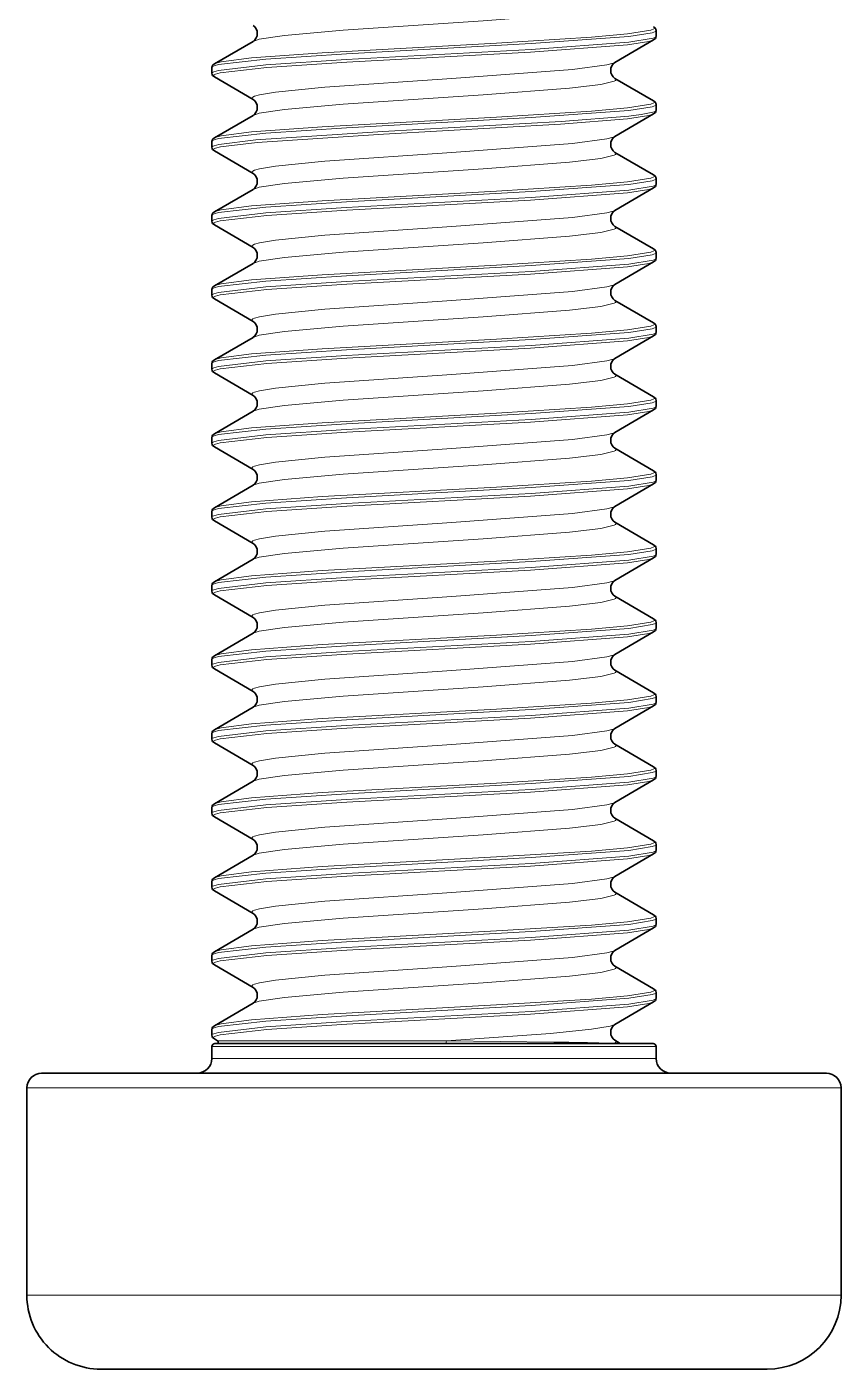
# Model space of a CAD drawing. Extents: x -131 to 1002, y -402 to 783.
# Drawn here: x 474.28 to 479.78, y -401.79 to -392.72 of the extents above; entities that cross this region are included whole.
import ezdxf

# ---------------------------------------------------------------- set-up
doc = ezdxf.new("R2010")
doc.units = 0

msp = doc.modelspace()

# ---------------------------------------------------------------- linework, layer by layer
at = {"color": 7, "lineweight": 35, "ltscale": 0.007572}
for p, q in [((475.5511, -392.969), (475.813, -392.817)), ((475.5511, -393.469), (475.813, -393.317)), ((475.5511, -393.5577), (475.813, -393.7097)), ((475.5511, -393.969), (475.813, -393.817)), ((475.5511, -394.469), (475.813, -394.317)), ((475.5511, -394.969), (475.813, -394.817)), ((475.5511, -395.469), (475.813, -395.317)), ((475.5511, -395.969), (475.813, -395.817)), ((475.5511, -396.469), (475.813, -396.317)), ((475.5511, -396.969), (475.813, -396.817)), ((475.5511, -397.469), (475.813, -397.317)), ((475.5511, -397.969), (475.813, -397.817)), ((475.5511, -398.469), (475.813, -398.317)), ((475.5511, -398.969), (475.813, -398.817)), ((475.5511, -399.469), (475.813, -399.317))]:
    msp.add_line(p, q, dxfattribs=at)
at = {"color": 7, "lineweight": 35, "ltscale": 0.00757}
for p, q in [((478.5184, -392.8077), (478.2565, -392.9597)), ((478.5184, -393.3077), (478.2565, -393.4597)), ((478.5184, -393.8077), (478.2565, -393.9597)), ((478.5184, -394.3077), (478.2565, -394.4597)), ((478.5184, -394.8077), (478.2565, -394.9597)), ((478.5184, -395.3077), (478.2565, -395.4597)), ((478.5184, -395.8077), (478.2565, -395.9597)), ((478.5184, -396.3077), (478.2565, -396.4597)), ((478.5184, -396.8077), (478.2565, -396.9597)), ((478.5184, -397.3077), (478.2565, -397.4597)), ((478.5184, -397.8077), (478.2565, -397.9597)), ((478.5184, -398.3077), (478.2565, -398.4597)), ((478.5184, -398.8077), (478.2565, -398.9597)), ((478.5184, -399.3077), (478.2565, -399.4597))]:
    msp.add_line(p, q, dxfattribs=at)
at = {"color": 7, "lineweight": 35, "ltscale": 0.000987244}
for p, q in [((478.5348, -392.7436), (478.5348, -392.7831)), ((475.5348, -392.9936), (475.5348, -393.0331)), ((478.5348, -393.2436), (478.5348, -393.2831)), ((475.5348, -393.4936), (475.5348, -393.5331)), ((478.5348, -393.7436), (478.5348, -393.7831)), ((475.5348, -393.9936), (475.5348, -394.0331)), ((478.5348, -394.2436), (478.5348, -394.2831)), ((475.5348, -394.4936), (475.5348, -394.5331)), ((478.5348, -394.7436), (478.5348, -394.7831)), ((475.5348, -394.9936), (475.5348, -395.0331)), ((478.5348, -395.2436), (478.5348, -395.2831)), ((475.5348, -395.4936), (475.5348, -395.5331)), ((478.5348, -395.7436), (478.5348, -395.7831)), ((475.5348, -395.9936), (475.5348, -396.0331)), ((478.5348, -396.2436), (478.5348, -396.2831)), ((475.5348, -396.4936), (475.5348, -396.5331)), ((478.5348, -396.7436), (478.5348, -396.7831)), ((475.5348, -396.9936), (475.5348, -397.0331)), ((478.5348, -397.2436), (478.5348, -397.2831)), ((475.5348, -397.4936), (475.5348, -397.5331)), ((478.5348, -397.7436), (478.5348, -397.7831)), ((475.5348, -397.9936), (475.5348, -398.0331)), ((478.5348, -398.2436), (478.5348, -398.2831)), ((475.5348, -398.4936), (475.5348, -398.5331)), ((478.5348, -398.7436), (478.5348, -398.7831)), ((475.5348, -398.9936), (475.5348, -399.0331)), ((478.5348, -399.2436), (478.5348, -399.2831)), ((475.5348, -399.4936), (475.5348, -399.5331))]:
    msp.add_line(p, q, dxfattribs=at)
at = {"color": 7, "lineweight": 35, "ltscale": 0.007571}
for p, q in [((475.5511, -393.0577), (475.813, -393.2097)), ((478.5184, -393.219), (478.2565, -393.067)), ((478.5184, -393.719), (478.2565, -393.567)), ((475.5511, -394.0577), (475.813, -394.2097)), ((478.5184, -394.219), (478.2565, -394.067)), ((475.5511, -394.5577), (475.813, -394.7097)), ((478.5184, -394.719), (478.2565, -394.567)), ((475.5511, -395.0577), (475.813, -395.2097)), ((478.5184, -395.219), (478.2565, -395.067)), ((475.5511, -395.5577), (475.813, -395.7097)), ((478.5184, -395.719), (478.2565, -395.567)), ((475.5511, -396.0577), (475.813, -396.2097)), ((478.5184, -396.219), (478.2565, -396.067)), ((475.5511, -396.5577), (475.813, -396.7097)), ((478.5184, -396.719), (478.2565, -396.567)), ((475.5511, -397.0577), (475.813, -397.2097)), ((478.5184, -397.219), (478.2565, -397.067)), ((475.5511, -397.5577), (475.813, -397.7097)), ((478.5184, -397.719), (478.2565, -397.567)), ((475.5511, -398.0577), (475.813, -398.2097)), ((478.5184, -398.219), (478.2565, -398.067)), ((475.5511, -398.5577), (475.813, -398.7097)), ((478.5184, -398.719), (478.2565, -398.567)), ((475.5511, -399.0577), (475.813, -399.2097)), ((478.5184, -399.219), (478.2565, -399.067))]:
    msp.add_line(p, q, dxfattribs=at)
at = {"color": 7, "lineweight": 13, "ltscale": 0.070409}
for p, q in [((475.5348, -399.6091), (478.3511, -399.6091)), ((475.5348, -399.6891), (478.3511, -399.6891))]:
    msp.add_line(p, q, dxfattribs=at)
at = {"color": 7, "lineweight": 35, "ltscale": 0.002}
for p, q in [((475.5348, -399.6091), (475.5348, -399.6891)), ((478.5348, -399.6091), (478.5348, -399.6891))]:
    msp.add_line(p, q, dxfattribs=at)
at = {"color": 7, "lineweight": 35, "ltscale": 0.000633093}
msp.add_line((475.5511, -399.5577), (475.573, -399.5704), dxfattribs=at)
at = {"color": 7, "lineweight": 35, "ltscale": 0.06947}
msp.add_line((475.5547, -399.5891), (478.3336, -399.5891), dxfattribs=at)
at = {"color": 7, "lineweight": 13, "ltscale": 0.000161743}
msp.add_line((475.573, -399.5704), (475.5795, -399.5704), dxfattribs=at)
at = {"color": 7, "lineweight": 13, "ltscale": 0.03847}
msp.add_line((475.5795, -399.5704), (477.1183, -399.5704), dxfattribs=at)
at = {"color": 7, "lineweight": 13, "ltscale": 0.018132}
msp.add_line((477.1183, -399.5704), (477.8435, -399.5791), dxfattribs=at)
at = {"color": 7, "lineweight": 13, "ltscale": 0.000125867}
msp.add_line((478.2504, -399.5877), (478.2553, -399.5891), dxfattribs=at)
at = {"color": 7, "lineweight": 13, "ltscale": 0.000856781}
msp.add_line((478.2504, -399.5877), (478.2847, -399.5877), dxfattribs=at)
at = {"color": 7, "lineweight": 35, "ltscale": 0.001033}
msp.add_line((478.2922, -399.5877), (478.2565, -399.567), dxfattribs=at)
at = {"color": 7, "lineweight": 13, "ltscale": 0.000187683}
msp.add_line((478.2922, -399.5877), (478.2847, -399.5877), dxfattribs=at)
at = {"color": 7, "lineweight": 35, "ltscale": 0.000130284}
msp.add_line((478.2922, -399.5877), (478.2972, -399.5891), dxfattribs=at)
at = {"color": 7, "lineweight": 35, "ltscale": 0.00453}
msp.add_line((478.3336, -399.5891), (478.5147, -399.5891), dxfattribs=at)
at = {"color": 7, "lineweight": 13, "ltscale": 0.004591}
for p, q in [((478.3511, -399.6091), (478.5348, -399.6091)), ((478.3511, -399.6891), (478.5348, -399.6891))]:
    msp.add_line(p, q, dxfattribs=at)
at = {"color": 7, "lineweight": 35, "ltscale": 0.12439}
msp.add_line((474.3848, -399.7891), (479.3604, -399.7891), dxfattribs=at)
at = {"color": 7, "lineweight": 35, "ltscale": 0.00811}
msp.add_line((479.3604, -399.7891), (479.6848, -399.7891), dxfattribs=at)
at = {"color": 7, "lineweight": 13, "ltscale": 0.129083}
for p, q in [((474.2848, -399.8891), (479.4481, -399.8891)), ((474.2848, -401.2891), (479.4481, -401.2891))]:
    msp.add_line(p, q, dxfattribs=at)
at = {"color": 7, "lineweight": 35, "ltscale": 0.035}
for p, q in [((474.2848, -399.8891), (474.2848, -401.2891)), ((479.7848, -399.8891), (479.7848, -401.2891))]:
    msp.add_line(p, q, dxfattribs=at)
at = {"color": 7, "lineweight": 13, "ltscale": 0.008417}
for p, q in [((479.4481, -399.8891), (479.7848, -399.8891)), ((479.4481, -401.2891), (479.7848, -401.2891))]:
    msp.add_line(p, q, dxfattribs=at)
at = {"color": 7, "lineweight": 35, "ltscale": 0.105614}
msp.add_line((474.7848, -401.7891), (479.0093, -401.7891), dxfattribs=at)
at = {"color": 7, "lineweight": 35, "ltscale": 0.006886}
msp.add_line((479.0093, -401.7891), (479.2848, -401.7891), dxfattribs=at)
at = {"color": 7, "lineweight": 13}
for points in [[(478.2641, -392.5758), (478.2628, -392.5796), (478.2604, -392.582), (478.252, -392.587), (478.161, -392.6086), (477.9499, -392.634), (477.3669, -392.6791), (476.4216, -392.7424), (476.0255, -392.7775), (475.8544, -392.8033), (475.813, -392.817)], [(478.3419, -392.7661), (478.4987, -392.7412), (478.52, -392.7327), (478.5233, -392.7298), (478.5242, -392.7284), (478.5247, -392.7263)], [(475.5348, -392.9936), (475.5353, -392.9914), (475.5364, -392.99), (475.5399, -392.9871), (475.5489, -392.9827), (475.58, -392.9741), (475.8993, -392.937), (476.4429, -392.9009), (477.6905, -392.8326), (478.3511, -392.7834)], [(475.5348, -393.0331), (475.5353, -393.0309), (475.5363, -393.0294), (475.5397, -393.0265), (475.5487, -393.0222), (475.5796, -393.0135), (475.8985, -392.9764), (476.442, -392.9403), (477.6901, -392.872), (478.3511, -392.8228)], [(475.5511, -392.969), (475.5615, -392.9644), (475.5968, -392.9552), (475.8029, -392.9288), (476.2791, -392.8936), (477.4571, -392.8284), (478.0992, -392.788), (478.3419, -392.7661)], [(478.5184, -392.8077), (478.4853, -392.8187), (478.3428, -392.8401)], [(478.3511, -392.7834), (478.5087, -392.7585), (478.53, -392.75), (478.5333, -392.7471), (478.5343, -392.7457), (478.5348, -392.7436)], [(478.5348, -392.7831), (478.5345, -392.7845), (478.5326, -392.7873), (478.5288, -392.7901), (478.5157, -392.7957), (478.3511, -392.8228)], [(475.5448, -393.0504), (475.5453, -393.0482), (475.5463, -393.0467), (475.5498, -393.0438), (475.5587, -393.0395), (475.5895, -393.0308), (475.9067, -392.9937), (476.4467, -392.9576), (477.6869, -392.8893), (478.3428, -392.8401)], [(478.2565, -392.9597), (478.2438, -392.9653), (478.2017, -392.9763), (477.9695, -393.0071), (477.1546, -393.0681), (476.2975, -393.127), (475.9646, -393.1599), (475.856, -393.1779), (475.8214, -393.188), (475.8112, -393.1931), (475.8072, -393.1965), (475.806, -393.1983), (475.8054, -393.2008)], [(478.2641, -393.0758), (478.2628, -393.0796), (478.2604, -393.082), (478.252, -393.087), (478.161, -393.1086), (477.9499, -393.134), (477.3669, -393.1791), (476.4216, -393.2424), (476.0255, -393.2775), (475.8544, -393.3033), (475.813, -393.317)], [(475.5511, -393.469), (475.5615, -393.4644), (475.5968, -393.4552), (475.8029, -393.4288), (476.2791, -393.3936), (477.4571, -393.3284), (478.0992, -393.288), (478.3419, -393.2661)], [(478.3419, -393.2661), (478.4987, -393.2412), (478.52, -393.2327), (478.5233, -393.2298), (478.5242, -393.2284), (478.5247, -393.2263)], [(478.3511, -393.2834), (478.5087, -393.2585), (478.53, -393.25), (478.5333, -393.2471), (478.5343, -393.2457), (478.5348, -393.2436)], [(475.5348, -393.4936), (475.5353, -393.4914), (475.5364, -393.49), (475.5399, -393.4871), (475.5489, -393.4827), (475.58, -393.4741), (475.8993, -393.437), (476.4429, -393.4009), (477.6905, -393.3326), (478.3511, -393.2834)], [(478.3511, -393.3228), (477.8948, -393.3594), (476.6897, -393.4265), (475.8313, -393.4821), (475.5822, -393.5129), (475.5495, -393.5219), (475.54, -393.5263), (475.5364, -393.5293), (475.5353, -393.5308), (475.5348, -393.5331)], [(478.3428, -393.3401), (477.8901, -393.3767), (476.6926, -393.4438), (475.8397, -393.4995), (475.5921, -393.5302), (475.5596, -393.5391), (475.5501, -393.5436), (475.5464, -393.5466), (475.5453, -393.5481), (475.5448, -393.5504)], [(478.5184, -393.3077), (478.4853, -393.3187), (478.3428, -393.3401)], [(478.5348, -393.2831), (478.5335, -393.2863), (478.5312, -393.2885), (478.5232, -393.2928), (478.4333, -393.3124), (478.3511, -393.3228)], [(478.2565, -393.4597), (478.2438, -393.4653), (478.2017, -393.4763), (477.9695, -393.5071), (477.1546, -393.5681), (476.2975, -393.627), (475.9646, -393.6599), (475.856, -393.6779), (475.8214, -393.688), (475.8112, -393.6931), (475.8072, -393.6965), (475.806, -393.6983), (475.8054, -393.7008)], [(478.2641, -393.5758), (478.2628, -393.5796), (478.2604, -393.582), (478.252, -393.587), (478.161, -393.6086), (477.9499, -393.634), (477.3669, -393.6791), (476.4216, -393.7424), (476.0255, -393.7775), (475.8544, -393.8033), (475.813, -393.817)], [(478.3419, -393.7661), (478.4987, -393.7412), (478.52, -393.7327), (478.5233, -393.7298), (478.5242, -393.7284), (478.5247, -393.7263)], [(475.5348, -393.9936), (475.5353, -393.9914), (475.5364, -393.99), (475.5399, -393.9871), (475.5489, -393.9827), (475.58, -393.9741), (475.8993, -393.937), (476.4429, -393.9009), (477.6905, -393.8326), (478.3511, -393.7834)], [(475.5511, -393.969), (475.5615, -393.9644), (475.5968, -393.9552), (475.8029, -393.9288), (476.2791, -393.8936), (477.4571, -393.8284), (478.0992, -393.788), (478.3419, -393.7661)], [(478.5184, -393.8077), (478.4853, -393.8187), (478.3428, -393.8401)], [(478.3511, -393.7834), (478.5087, -393.7585), (478.53, -393.75), (478.5333, -393.7471), (478.5343, -393.7457), (478.5348, -393.7436)], [(478.5348, -393.7831), (478.5345, -393.7845), (478.5326, -393.7873), (478.5288, -393.7901), (478.5157, -393.7957), (478.3511, -393.8228)], [(475.5348, -394.0331), (475.5353, -394.0309), (475.5363, -394.0294), (475.5397, -394.0265), (475.5487, -394.0222), (475.5796, -394.0135), (475.8985, -393.9764), (476.442, -393.9403), (477.6901, -393.872), (478.3511, -393.8228)], [(475.5448, -394.0504), (475.5453, -394.0482), (475.5463, -394.0467), (475.5498, -394.0438), (475.5587, -394.0395), (475.5895, -394.0308), (475.9067, -393.9937), (476.4467, -393.9576), (477.6869, -393.8893), (478.3428, -393.8401)], [(478.2565, -393.9597), (478.2438, -393.9653), (478.2017, -393.9763), (477.9695, -394.0071), (477.1546, -394.0681), (476.2975, -394.127), (475.9646, -394.1599), (475.856, -394.1779), (475.8214, -394.188), (475.8112, -394.1931), (475.8072, -394.1965), (475.806, -394.1983), (475.8054, -394.2008)], [(478.2641, -394.0758), (478.2628, -394.0796), (478.2604, -394.082), (478.252, -394.087), (478.161, -394.1086), (477.9499, -394.134), (477.3669, -394.1791), (476.4216, -394.2424), (476.0255, -394.2775), (475.8544, -394.3033), (475.813, -394.317)], [(475.5511, -394.469), (475.5615, -394.4644), (475.5968, -394.4552), (475.8029, -394.4288), (476.2791, -394.3936), (477.4571, -394.3284), (478.0992, -394.288), (478.3419, -394.2661)], [(478.3419, -394.2661), (478.4987, -394.2412), (478.52, -394.2327), (478.5233, -394.2298), (478.5242, -394.2284), (478.5247, -394.2263)], [(478.3511, -394.2834), (478.5087, -394.2585), (478.53, -394.25), (478.5333, -394.2471), (478.5343, -394.2457), (478.5348, -394.2436)], [(475.5348, -394.4936), (475.5353, -394.4914), (475.5364, -394.49), (475.5399, -394.4871), (475.5489, -394.4827), (475.58, -394.4741), (475.8993, -394.437), (476.4429, -394.4009), (477.6905, -394.3326), (478.3511, -394.2834)], [(475.5348, -394.5331), (475.5353, -394.5309), (475.5363, -394.5294), (475.5397, -394.5265), (475.5487, -394.5222), (475.5796, -394.5135), (475.8985, -394.4764), (476.442, -394.4403), (477.6901, -394.372), (478.3511, -394.3228)], [(475.5448, -394.5504), (475.5453, -394.5482), (475.5463, -394.5467), (475.5498, -394.5438), (475.5587, -394.5395), (475.5895, -394.5308), (475.9067, -394.4937), (476.4467, -394.4576), (477.6869, -394.3893), (478.3428, -394.3401)], [(478.5184, -394.3077), (478.4853, -394.3187), (478.3428, -394.3401)], [(478.5348, -394.2831), (478.5345, -394.2845), (478.5326, -394.2873), (478.5288, -394.2901), (478.5157, -394.2957), (478.3511, -394.3228)], [(478.2565, -394.4597), (478.2438, -394.4653), (478.2017, -394.4763), (477.9695, -394.5071), (477.1546, -394.5681), (476.2975, -394.627), (475.9646, -394.6599), (475.856, -394.6779), (475.8214, -394.688), (475.8112, -394.6931), (475.8072, -394.6965), (475.806, -394.6983), (475.8054, -394.7008)], [(478.2641, -394.5758), (478.2628, -394.5796), (478.2604, -394.582), (478.252, -394.587), (478.161, -394.6086), (477.9499, -394.634), (477.3669, -394.6791), (476.4216, -394.7424), (476.0255, -394.7775), (475.8544, -394.8033), (475.813, -394.817)], [(478.3419, -394.7661), (478.4987, -394.7412), (478.52, -394.7327), (478.5233, -394.7298), (478.5242, -394.7284), (478.5247, -394.7263)], [(475.5348, -394.9936), (475.5353, -394.9914), (475.5364, -394.99), (475.5399, -394.9871), (475.5489, -394.9827), (475.58, -394.9741), (475.8993, -394.937), (476.4429, -394.9009), (477.6905, -394.8326), (478.3511, -394.7834)], [(475.5511, -394.969), (475.5615, -394.9644), (475.5968, -394.9552), (475.8029, -394.9288), (476.2791, -394.8936), (477.4571, -394.8284), (478.0992, -394.788), (478.3419, -394.7661)], [(478.5184, -394.8077), (478.4853, -394.8187), (478.3428, -394.8401)], [(478.3511, -394.7834), (478.5087, -394.7585), (478.53, -394.75), (478.5333, -394.7471), (478.5343, -394.7457), (478.5348, -394.7436)], [(478.5348, -394.7831), (478.5345, -394.7845), (478.5326, -394.7873), (478.5288, -394.7901), (478.5157, -394.7957), (478.3511, -394.8228)], [(475.5348, -395.0331), (475.5353, -395.0309), (475.5363, -395.0294), (475.5397, -395.0265), (475.5487, -395.0222), (475.5796, -395.0135), (475.8985, -394.9764), (476.442, -394.9403), (477.6901, -394.872), (478.3511, -394.8228)], [(475.5448, -395.0504), (475.5453, -395.0482), (475.5463, -395.0467), (475.5498, -395.0438), (475.5587, -395.0395), (475.5895, -395.0308), (475.9067, -394.9937), (476.4467, -394.9576), (477.6869, -394.8893), (478.3428, -394.8401)], [(478.2565, -394.9597), (478.2438, -394.9653), (478.2017, -394.9763), (477.9695, -395.0071), (477.1546, -395.0681), (476.2975, -395.127), (475.9646, -395.1599), (475.856, -395.1779), (475.8214, -395.188), (475.8112, -395.1931), (475.8072, -395.1965), (475.806, -395.1983), (475.8054, -395.2008)], [(478.2641, -395.0758), (478.2628, -395.0796), (478.2604, -395.082), (478.252, -395.087), (478.161, -395.1086), (477.9499, -395.134), (477.3669, -395.1791), (476.4216, -395.2424), (476.0255, -395.2775), (475.8544, -395.3033), (475.813, -395.317)], [(475.5511, -395.469), (475.5615, -395.4644), (475.5968, -395.4552), (475.8029, -395.4288), (476.2791, -395.3936), (477.4571, -395.3284), (478.0992, -395.288), (478.3419, -395.2661)], [(478.3419, -395.2661), (478.4987, -395.2412), (478.52, -395.2327), (478.5233, -395.2298), (478.5242, -395.2284), (478.5247, -395.2263)], [(478.3511, -395.2834), (478.5087, -395.2585), (478.53, -395.25), (478.5333, -395.2471), (478.5343, -395.2457), (478.5348, -395.2436)], [(475.5348, -395.4936), (475.5353, -395.4914), (475.5364, -395.49), (475.5399, -395.4871), (475.5489, -395.4827), (475.58, -395.4741), (475.8993, -395.437), (476.4429, -395.4009), (477.6905, -395.3326), (478.3511, -395.2834)], [(475.5348, -395.5331), (475.5353, -395.5309), (475.5363, -395.5294), (475.5397, -395.5265), (475.5487, -395.5222), (475.5796, -395.5135), (475.8985, -395.4764), (476.442, -395.4403), (477.6901, -395.372), (478.3511, -395.3228)], [(475.5448, -395.5504), (475.5453, -395.5482), (475.5463, -395.5467), (475.5498, -395.5438), (475.5587, -395.5395), (475.5895, -395.5308), (475.9067, -395.4937), (476.4467, -395.4576), (477.6869, -395.3893), (478.3428, -395.3401)], [(478.5184, -395.3077), (478.4853, -395.3187), (478.3428, -395.3401)], [(478.5348, -395.2831), (478.5345, -395.2845), (478.5326, -395.2873), (478.5288, -395.2901), (478.5157, -395.2957), (478.3511, -395.3228)], [(478.2565, -395.4597), (478.2438, -395.4653), (478.2017, -395.4763), (477.9695, -395.5071), (477.1546, -395.5681), (476.2975, -395.627), (475.9646, -395.6599), (475.856, -395.6779), (475.8214, -395.688), (475.8112, -395.6931), (475.8072, -395.6965), (475.806, -395.6983), (475.8054, -395.7008)], [(478.2641, -395.5758), (478.2628, -395.5796), (478.2604, -395.582), (478.252, -395.587), (478.161, -395.6086), (477.9499, -395.634), (477.3669, -395.6791), (476.4216, -395.7424), (476.0255, -395.7775), (475.8544, -395.8033), (475.813, -395.817)], [(475.5348, -395.9936), (475.5353, -395.9914), (475.5364, -395.99), (475.5399, -395.9871), (475.5489, -395.9827), (475.58, -395.9741), (475.8993, -395.937), (476.4429, -395.9009), (477.6905, -395.8326), (478.3511, -395.7834)], [(475.5511, -395.969), (475.5615, -395.9644), (475.5968, -395.9552), (475.8029, -395.9288), (476.2791, -395.8936), (477.4571, -395.8284), (478.0992, -395.788), (478.3419, -395.7661)], [(478.3419, -395.7661), (478.4987, -395.7412), (478.52, -395.7327), (478.5233, -395.7298), (478.5242, -395.7284), (478.5247, -395.7263)], [(478.5184, -395.8077), (478.4853, -395.8187), (478.3428, -395.8401)], [(478.3511, -395.7834), (478.5087, -395.7585), (478.53, -395.75), (478.5333, -395.7471), (478.5343, -395.7457), (478.5348, -395.7436)], [(478.5348, -395.7831), (478.5345, -395.7845), (478.5326, -395.7873), (478.5288, -395.7901), (478.5157, -395.7957), (478.3511, -395.8228)], [(475.5348, -396.0331), (475.5353, -396.0309), (475.5363, -396.0294), (475.5397, -396.0265), (475.5487, -396.0222), (475.5796, -396.0135), (475.8985, -395.9764), (476.442, -395.9403), (477.6901, -395.872), (478.3511, -395.8228)], [(475.5448, -396.0504), (475.5453, -396.0482), (475.5463, -396.0467), (475.5498, -396.0438), (475.5587, -396.0395), (475.5895, -396.0308), (475.9067, -395.9937), (476.4467, -395.9576), (477.6869, -395.8893), (478.3428, -395.8401)], [(478.2565, -395.9597), (478.2438, -395.9653), (478.2017, -395.9763), (477.9695, -396.0071), (477.1546, -396.0681), (476.2975, -396.127), (475.9646, -396.1599), (475.856, -396.1779), (475.8214, -396.188), (475.8112, -396.1931), (475.8072, -396.1965), (475.806, -396.1983), (475.8054, -396.2008)], [(478.2641, -396.0758), (478.2628, -396.0796), (478.2604, -396.082), (478.252, -396.087), (478.161, -396.1086), (477.9499, -396.134), (477.3669, -396.1791), (476.4216, -396.2424), (476.0255, -396.2775), (475.8544, -396.3033), (475.813, -396.317)], [(475.5511, -396.469), (475.5615, -396.4644), (475.5968, -396.4552), (475.8029, -396.4288), (476.2791, -396.3936), (477.4571, -396.3284), (478.0992, -396.288), (478.3419, -396.2661)], [(478.3419, -396.2661), (478.4987, -396.2412), (478.52, -396.2327), (478.5233, -396.2298), (478.5242, -396.2284), (478.5247, -396.2263)], [(478.3511, -396.2834), (478.5087, -396.2585), (478.53, -396.25), (478.5333, -396.2471), (478.5343, -396.2457), (478.5348, -396.2436)], [(475.5348, -396.4936), (475.5353, -396.4914), (475.5364, -396.49), (475.5399, -396.4871), (475.5489, -396.4827), (475.58, -396.4741), (475.8993, -396.437), (476.4429, -396.4009), (477.6905, -396.3326), (478.3511, -396.2834)], [(475.5348, -396.5331), (475.5353, -396.5309), (475.5363, -396.5294), (475.5397, -396.5265), (475.5487, -396.5222), (475.5796, -396.5135), (475.8985, -396.4764), (476.442, -396.4403), (477.6901, -396.372), (478.3511, -396.3228)], [(475.5448, -396.5504), (475.5453, -396.5482), (475.5463, -396.5467), (475.5498, -396.5438), (475.5587, -396.5395), (475.5895, -396.5308), (475.9067, -396.4937), (476.4467, -396.4576), (477.6869, -396.3893), (478.3428, -396.3401)], [(478.5184, -396.3077), (478.4853, -396.3187), (478.3428, -396.3401)], [(478.5348, -396.2831), (478.5345, -396.2845), (478.5326, -396.2873), (478.5288, -396.2901), (478.5157, -396.2957), (478.3511, -396.3228)], [(478.2565, -396.4597), (478.2438, -396.4653), (478.2017, -396.4763), (477.9695, -396.5071), (477.1546, -396.5681), (476.2975, -396.627), (475.9646, -396.6599), (475.856, -396.6779), (475.8214, -396.688), (475.8112, -396.6931), (475.8072, -396.6965), (475.806, -396.6983), (475.8054, -396.7008)], [(478.2641, -396.5758), (478.2628, -396.5796), (478.2604, -396.582), (478.252, -396.587), (478.161, -396.6086), (477.9499, -396.634), (477.3669, -396.6791), (476.4216, -396.7424), (476.0255, -396.7775), (475.8544, -396.8033), (475.813, -396.817)], [(475.5348, -396.9936), (475.5353, -396.9914), (475.5364, -396.99), (475.5399, -396.9871), (475.5489, -396.9827), (475.58, -396.9741), (475.8993, -396.937), (476.4429, -396.9009), (477.6905, -396.8326), (478.3511, -396.7834)], [(475.5511, -396.969), (475.5615, -396.9644), (475.5968, -396.9552), (475.8029, -396.9288), (476.2791, -396.8936), (477.4571, -396.8284), (478.0992, -396.788), (478.3419, -396.7661)], [(478.3419, -396.7661), (478.4987, -396.7412), (478.52, -396.7327), (478.5233, -396.7298), (478.5242, -396.7284), (478.5247, -396.7263)], [(478.5184, -396.8077), (478.4853, -396.8187), (478.3428, -396.8401)], [(478.3511, -396.7834), (478.5087, -396.7585), (478.53, -396.75), (478.5333, -396.7471), (478.5343, -396.7457), (478.5348, -396.7436)], [(478.5348, -396.7831), (478.5345, -396.7845), (478.5326, -396.7873), (478.5288, -396.7901), (478.5157, -396.7957), (478.3511, -396.8228)], [(475.5348, -397.0331), (475.5353, -397.0309), (475.5363, -397.0294), (475.5397, -397.0265), (475.5487, -397.0222), (475.5796, -397.0135), (475.8985, -396.9764), (476.442, -396.9403), (477.6901, -396.872), (478.3511, -396.8228)], [(475.5448, -397.0504), (475.5453, -397.0482), (475.5463, -397.0467), (475.5498, -397.0438), (475.5587, -397.0395), (475.5895, -397.0308), (475.9067, -396.9937), (476.4467, -396.9576), (477.6869, -396.8893), (478.3428, -396.8401)], [(478.2565, -396.9597), (478.2438, -396.9653), (478.2017, -396.9763), (477.9695, -397.0071), (477.1546, -397.0681), (476.2975, -397.127), (475.9646, -397.1599), (475.856, -397.1779), (475.8214, -397.188), (475.8112, -397.1931), (475.8072, -397.1965), (475.806, -397.1983), (475.8054, -397.2008)], [(478.2641, -397.0758), (478.2628, -397.0796), (478.2604, -397.082), (478.252, -397.087), (478.161, -397.1086), (477.9499, -397.134), (477.3669, -397.1791), (476.4216, -397.2424), (476.0255, -397.2775), (475.8544, -397.3033), (475.813, -397.317)], [(475.5511, -397.469), (475.5615, -397.4644), (475.5968, -397.4552), (475.8029, -397.4288), (476.2791, -397.3936), (477.4571, -397.3284), (478.0992, -397.288), (478.3419, -397.2661)], [(478.3419, -397.2661), (478.4987, -397.2412), (478.52, -397.2327), (478.5233, -397.2298), (478.5242, -397.2284), (478.5247, -397.2263)], [(478.3511, -397.2834), (478.5087, -397.2585), (478.53, -397.25), (478.5333, -397.2471), (478.5343, -397.2457), (478.5348, -397.2436)], [(475.5348, -397.4936), (475.5353, -397.4914), (475.5364, -397.49), (475.5399, -397.4871), (475.5489, -397.4827), (475.58, -397.4741), (475.8993, -397.437), (476.4429, -397.4009), (477.6905, -397.3326), (478.3511, -397.2834)], [(475.5348, -397.5331), (475.5353, -397.5309), (475.5363, -397.5294), (475.5397, -397.5265), (475.5487, -397.5222), (475.5796, -397.5135), (475.8985, -397.4764), (476.442, -397.4403), (477.6901, -397.372), (478.3511, -397.3228)], [(475.5448, -397.5504), (475.5453, -397.5482), (475.5463, -397.5467), (475.5498, -397.5438), (475.5587, -397.5395), (475.5895, -397.5308), (475.9067, -397.4937), (476.4467, -397.4576), (477.6869, -397.3893), (478.3428, -397.3401)], [(478.5184, -397.3077), (478.4853, -397.3187), (478.3428, -397.3401)], [(478.5348, -397.2831), (478.5345, -397.2845), (478.5326, -397.2873), (478.5288, -397.2901), (478.5157, -397.2957), (478.3511, -397.3228)], [(478.2565, -397.4597), (478.2438, -397.4653), (478.2017, -397.4763), (477.9695, -397.5071), (477.1546, -397.5681), (476.2975, -397.627), (475.9646, -397.6599), (475.856, -397.6779), (475.8214, -397.688), (475.8112, -397.6931), (475.8072, -397.6965), (475.806, -397.6983), (475.8054, -397.7008)], [(478.2641, -397.5758), (478.2628, -397.5796), (478.2604, -397.582), (478.252, -397.587), (478.161, -397.6086), (477.9499, -397.634), (477.3669, -397.6791), (476.4216, -397.7424), (476.0255, -397.7775), (475.8544, -397.8033), (475.813, -397.817)], [(475.5348, -397.9936), (475.5353, -397.9914), (475.5364, -397.99), (475.5399, -397.9871), (475.5489, -397.9827), (475.58, -397.9741), (475.8993, -397.937), (476.4429, -397.9009), (477.6905, -397.8326), (478.3511, -397.7834)], [(475.5511, -397.969), (475.5615, -397.9644), (475.5968, -397.9552), (475.8029, -397.9288), (476.2791, -397.8936), (477.4571, -397.8284), (478.0992, -397.788), (478.3419, -397.7661)], [(478.3419, -397.7661), (478.4987, -397.7412), (478.52, -397.7327), (478.5233, -397.7298), (478.5242, -397.7284), (478.5247, -397.7263)], [(478.5184, -397.8077), (478.4853, -397.8187), (478.3428, -397.8401)], [(478.3511, -397.7834), (478.5087, -397.7585), (478.53, -397.75), (478.5333, -397.7471), (478.5343, -397.7457), (478.5348, -397.7436)], [(478.5348, -397.7831), (478.5345, -397.7845), (478.5326, -397.7873), (478.5288, -397.7901), (478.5157, -397.7957), (478.3511, -397.8228)], [(475.5348, -398.0331), (475.5353, -398.0309), (475.5363, -398.0294), (475.5397, -398.0265), (475.5487, -398.0222), (475.5796, -398.0135), (475.8985, -397.9764), (476.442, -397.9403), (477.6901, -397.872), (478.3511, -397.8228)], [(475.5448, -398.0504), (475.5453, -398.0482), (475.5463, -398.0467), (475.5498, -398.0438), (475.5587, -398.0395), (475.5895, -398.0308), (475.9067, -397.9937), (476.4467, -397.9576), (477.6869, -397.8893), (478.3428, -397.8401)], [(478.2565, -397.9597), (478.2438, -397.9653), (478.2017, -397.9763), (477.9695, -398.0071), (477.1546, -398.0681), (476.2975, -398.127), (475.9646, -398.1599), (475.856, -398.1779), (475.8214, -398.188), (475.8112, -398.1931), (475.8072, -398.1965), (475.806, -398.1983), (475.8054, -398.2008)], [(478.2641, -398.0758), (478.2628, -398.0796), (478.2604, -398.082), (478.252, -398.087), (478.161, -398.1086), (477.9499, -398.134), (477.3669, -398.1791), (476.4216, -398.2424), (476.0255, -398.2775), (475.8544, -398.3033), (475.813, -398.317)], [(478.3419, -398.2661), (478.4987, -398.2412), (478.52, -398.2327), (478.5233, -398.2298), (478.5242, -398.2284), (478.5247, -398.2263)], [(478.3511, -398.2834), (478.5087, -398.2585), (478.53, -398.25), (478.5333, -398.2471), (478.5343, -398.2457), (478.5348, -398.2436)], [(475.5348, -398.4936), (475.5353, -398.4914), (475.5364, -398.49), (475.5399, -398.4871), (475.5489, -398.4827), (475.58, -398.4741), (475.8993, -398.437), (476.4429, -398.4009), (477.6905, -398.3326), (478.3511, -398.2834)], [(475.5348, -398.5331), (475.5353, -398.5309), (475.5363, -398.5294), (475.5397, -398.5265), (475.5487, -398.5222), (475.5796, -398.5135), (475.8985, -398.4764), (476.442, -398.4403), (477.6901, -398.372), (478.3511, -398.3228)], [(475.5448, -398.5504), (475.5453, -398.5482), (475.5463, -398.5467), (475.5498, -398.5438), (475.5587, -398.5395), (475.5895, -398.5308), (475.9067, -398.4937), (476.4467, -398.4576), (477.6869, -398.3893), (478.3428, -398.3401)], [(475.5511, -398.469), (475.5615, -398.4644), (475.5968, -398.4552), (475.8029, -398.4288), (476.2791, -398.3936), (477.4571, -398.3284), (478.0992, -398.288), (478.3419, -398.2661)], [(478.5184, -398.3077), (478.4853, -398.3187), (478.3428, -398.3401)], [(478.5348, -398.2831), (478.5345, -398.2845), (478.5326, -398.2873), (478.5288, -398.2901), (478.5157, -398.2957), (478.3511, -398.3228)], [(478.2565, -398.4597), (478.2438, -398.4653), (478.2017, -398.4763), (477.9695, -398.5071), (477.1546, -398.5681), (476.2975, -398.627), (475.9646, -398.6599), (475.856, -398.6779), (475.8214, -398.688), (475.8112, -398.6931), (475.8072, -398.6965), (475.806, -398.6983), (475.8054, -398.7008)], [(478.2641, -398.5758), (478.2628, -398.5796), (478.2604, -398.582), (478.252, -398.587), (478.161, -398.6086), (477.9499, -398.634), (477.3669, -398.6791), (476.4216, -398.7424), (476.0255, -398.7775), (475.8544, -398.8033), (475.813, -398.817)], [(475.5348, -398.9936), (475.5353, -398.9914), (475.5364, -398.99), (475.5399, -398.9871), (475.5489, -398.9827), (475.58, -398.9741), (475.8993, -398.937), (476.4429, -398.9009), (477.6905, -398.8326), (478.3511, -398.7834)], [(475.5511, -398.969), (475.5615, -398.9644), (475.5968, -398.9552), (475.8029, -398.9288), (476.2791, -398.8936), (477.4571, -398.8284), (478.0992, -398.788), (478.3419, -398.7661)], [(478.3419, -398.7661), (478.4987, -398.7412), (478.52, -398.7327), (478.5233, -398.7298), (478.5242, -398.7284), (478.5247, -398.7263)], [(478.5184, -398.8077), (478.4853, -398.8187), (478.3428, -398.8401)], [(478.3511, -398.7834), (478.5087, -398.7585), (478.53, -398.75), (478.5333, -398.7471), (478.5343, -398.7457), (478.5348, -398.7436)], [(478.5348, -398.7831), (478.5345, -398.7845), (478.5326, -398.7873), (478.5288, -398.7901), (478.5157, -398.7957), (478.3511, -398.8228)], [(475.5348, -399.0331), (475.5353, -399.0309), (475.5363, -399.0294), (475.5397, -399.0265), (475.5487, -399.0222), (475.5796, -399.0135), (475.8985, -398.9764), (476.442, -398.9403), (477.6901, -398.872), (478.3511, -398.8228)], [(475.5448, -399.0504), (475.5453, -399.0482), (475.5463, -399.0467), (475.5498, -399.0438), (475.5587, -399.0395), (475.5895, -399.0308), (475.9067, -398.9937), (476.4467, -398.9576), (477.6869, -398.8893), (478.3428, -398.8401)], [(478.2565, -398.9597), (478.2438, -398.9653), (478.2017, -398.9763), (477.9695, -399.0071), (477.1546, -399.0681), (476.2975, -399.127), (475.9646, -399.1599), (475.856, -399.1779), (475.8214, -399.188), (475.8112, -399.1931), (475.8072, -399.1965), (475.806, -399.1983), (475.8054, -399.2008)], [(478.2641, -399.0758), (478.2628, -399.0796), (478.2604, -399.082), (478.252, -399.087), (478.161, -399.1086), (477.9499, -399.134), (477.3669, -399.1791), (476.4216, -399.2424), (476.0255, -399.2775), (475.8544, -399.3033), (475.813, -399.317)], [(478.3419, -399.2661), (478.4987, -399.2412), (478.52, -399.2327), (478.5233, -399.2298), (478.5242, -399.2284), (478.5247, -399.2263)], [(478.3511, -399.2834), (478.5087, -399.2585), (478.53, -399.25), (478.5333, -399.2471), (478.5343, -399.2457), (478.5348, -399.2436)], [(475.5348, -399.4936), (475.5353, -399.4914), (475.5364, -399.49), (475.5399, -399.4871), (475.5489, -399.4827), (475.58, -399.4741), (475.8993, -399.437), (476.4429, -399.4009), (477.6905, -399.3326), (478.3511, -399.2834)], [(475.5348, -399.5331), (475.5353, -399.5309), (475.5363, -399.5294), (475.5397, -399.5265), (475.5487, -399.5222), (475.5796, -399.5135), (475.8985, -399.4764), (476.442, -399.4403), (477.6901, -399.372), (478.3511, -399.3228)], [(475.5448, -399.5504), (475.5453, -399.5482), (475.5463, -399.5467), (475.5498, -399.5438), (475.5587, -399.5395), (475.5895, -399.5308), (475.9067, -399.4937), (476.4467, -399.4576), (477.6869, -399.3893), (478.3428, -399.3401)], [(475.5511, -399.469), (475.5615, -399.4644), (475.5968, -399.4552), (475.8029, -399.4288), (476.2791, -399.3936), (477.4571, -399.3284), (478.0992, -399.288), (478.3419, -399.2661)], [(478.5184, -399.3077), (478.4853, -399.3187), (478.3428, -399.3401)], [(478.5348, -399.2831), (478.5345, -399.2845), (478.5326, -399.2873), (478.5288, -399.2901), (478.5157, -399.2957), (478.3511, -399.3228)], [(478.2565, -399.4597), (478.2248, -399.471), (478.0985, -399.4926), (477.8217, -399.5206), (477.1183, -399.5704)]]:
    msp.add_lwpolyline(points, dxfattribs=at)
at = {"color": 7, "lineweight": 35}
for centre, radius, start, end in [((475.7782, -392.7623), 0.0632, 359.08201, 56.47445), ((478.5059, -392.7453), 0.0291, 3.40937, 64.52715), ((475.7782, -392.7643), 0.0632, 303.52555, 0.91799), ((478.5058, -392.7813), 0.0291, 295.43423, 356.58162), ((475.5637, -392.9953), 0.0291, 115.47284, 176.59062), ((478.2913, -393.0123), 0.0632, 123.52556, 180.91799), ((475.5637, -393.0313), 0.0291, 183.41838, 244.56577), ((478.2913, -393.0143), 0.0632, 179.08201, 236.47444), ((475.7782, -393.2623), 0.0632, 359.08201, 56.47445), ((475.7782, -393.2643), 0.0632, 303.52555, 0.91799), ((478.5059, -393.2453), 0.0291, 3.40937, 64.52715), ((478.5058, -393.2813), 0.0291, 295.44551, 356.5827), ((475.5637, -393.4953), 0.0291, 115.47284, 176.59065), ((475.5637, -393.5313), 0.0291, 183.41169, 244.52856), ((478.2913, -393.5123), 0.0632, 123.52556, 180.91799), ((478.2913, -393.5143), 0.0632, 179.08201, 236.47446), ((475.7782, -393.7623), 0.0632, 359.08201, 56.47445), ((478.5059, -393.7453), 0.0291, 3.41001, 64.52669), ((475.7782, -393.7643), 0.0632, 303.52555, 0.91799), ((478.5058, -393.7813), 0.0291, 295.43422, 356.58162), ((475.5637, -393.9953), 0.0291, 115.47284, 176.59062), ((478.2913, -394.0123), 0.0632, 123.52554, 180.91799), ((475.5637, -394.0313), 0.0291, 183.41838, 244.56577), ((478.2913, -394.0143), 0.0632, 179.08201, 236.47446), ((475.7782, -394.2623), 0.0632, 359.08201, 56.47445), ((475.7782, -394.2643), 0.0632, 303.52554, 0.91799), ((478.5059, -394.2453), 0.0291, 3.40937, 64.52715), ((478.5058, -394.2813), 0.0291, 295.43422, 356.58162), ((475.5637, -394.4953), 0.0291, 115.47284, 176.59063), ((475.5637, -394.5313), 0.0291, 183.41838, 244.56577), ((478.2913, -394.5123), 0.0632, 123.52556, 180.91799), ((478.2913, -394.5143), 0.0632, 179.08201, 236.47444), ((475.7782, -394.7623), 0.0632, 359.08201, 56.47445), ((478.5059, -394.7453), 0.0291, 3.40938, 64.52716), ((475.7782, -394.7643), 0.0632, 303.52555, 0.91799), ((478.5058, -394.7813), 0.0291, 295.43422, 356.58162), ((475.5637, -394.9953), 0.0291, 115.47284, 176.59062), ((478.2913, -395.0123), 0.0632, 123.52554, 180.91799), ((475.5637, -395.0313), 0.0291, 183.41838, 244.56577), ((478.2913, -395.0143), 0.0632, 179.08201, 236.47444), ((475.7782, -395.2623), 0.0632, 359.08201, 56.47445), ((475.7782, -395.2643), 0.0632, 303.52555, 0.91799), ((478.5059, -395.2453), 0.0291, 3.40937, 64.52715), ((478.5058, -395.2813), 0.0291, 295.43422, 356.58162), ((475.5637, -395.4953), 0.0291, 115.47284, 176.59062), ((475.5637, -395.5313), 0.0291, 183.41838, 244.56577), ((478.2913, -395.5123), 0.0632, 123.52556, 180.91799), ((478.2913, -395.5143), 0.0632, 179.08201, 236.47444), ((475.7782, -395.7623), 0.0632, 359.08201, 56.47445), ((478.5059, -395.7453), 0.0291, 3.40938, 64.52715), ((475.7782, -395.7643), 0.0632, 303.52555, 0.91799), ((478.5058, -395.7813), 0.0291, 295.43422, 356.58162), ((475.5637, -395.9953), 0.0291, 115.47284, 176.59062), ((478.2913, -396.0123), 0.0632, 123.52554, 180.91799), ((475.5637, -396.0313), 0.0291, 183.41838, 244.56577), ((478.2913, -396.0143), 0.0632, 179.08201, 236.47444), ((475.7782, -396.2623), 0.0632, 359.08201, 56.47445), ((475.7782, -396.2643), 0.0632, 303.52555, 0.91799), ((478.5059, -396.2453), 0.0291, 3.40937, 64.52715), ((478.5058, -396.2813), 0.0291, 295.43422, 356.58162), ((475.5637, -396.4953), 0.0291, 115.47284, 176.59063), ((475.5637, -396.5313), 0.0291, 183.41838, 244.56577), ((478.2913, -396.5123), 0.0632, 123.52554, 180.91799), ((478.2913, -396.5143), 0.0632, 179.08201, 236.47446), ((475.7782, -396.7623), 0.0632, 359.08201, 56.47445), ((478.5059, -396.7453), 0.0291, 3.40937, 64.52715), ((475.7782, -396.7643), 0.0632, 303.52555, 0.91799), ((478.5058, -396.7813), 0.0291, 295.43423, 356.58162), ((475.5637, -396.9953), 0.0291, 115.47284, 176.59062), ((478.2913, -397.0123), 0.0632, 123.52554, 180.91799), ((475.5637, -397.0313), 0.0291, 183.41838, 244.56577), ((478.2913, -397.0143), 0.0632, 179.08201, 236.47446), ((475.7782, -397.2623), 0.0632, 359.08201, 56.47445), ((475.7782, -397.2643), 0.0632, 303.52554, 0.91799), ((478.5059, -397.2453), 0.0291, 3.40937, 64.52715), ((478.5058, -397.2813), 0.0291, 295.43422, 356.58162), ((475.5637, -397.4953), 0.0291, 115.47284, 176.59063), ((475.5637, -397.5313), 0.0291, 183.41838, 244.56577), ((478.2913, -397.5123), 0.0632, 123.52556, 180.91799), ((478.2913, -397.5143), 0.0632, 179.08201, 236.47444), ((475.7782, -397.7623), 0.0632, 359.08201, 56.47445), ((478.5059, -397.7453), 0.0291, 3.40937, 64.52715), ((475.7782, -397.7643), 0.0632, 303.52554, 0.91799), ((478.5058, -397.7813), 0.0291, 295.43422, 356.58162), ((475.5637, -397.9953), 0.0291, 115.47284, 176.59063), ((478.2913, -398.0123), 0.0632, 123.52556, 180.91799), ((475.5637, -398.0313), 0.0291, 183.41838, 244.56577), ((478.2913, -398.0143), 0.0632, 179.08201, 236.47446), ((475.7782, -398.2623), 0.0632, 359.08201, 56.47445), ((475.7782, -398.2643), 0.0632, 303.52555, 0.91799), ((478.5059, -398.2453), 0.0291, 3.40937, 64.52715), ((478.5058, -398.2813), 0.0291, 295.43422, 356.58162), ((475.5637, -398.4953), 0.0291, 115.47284, 176.59062), ((475.5637, -398.5313), 0.0291, 183.41838, 244.56577), ((478.2913, -398.5123), 0.0632, 123.52556, 180.91799), ((478.2913, -398.5143), 0.0632, 179.08201, 236.47446), ((475.7782, -398.7623), 0.0632, 359.08201, 56.47446), ((478.5059, -398.7453), 0.0291, 3.40937, 64.52715), ((475.7782, -398.7643), 0.0632, 303.52555, 0.91799), ((478.5058, -398.7813), 0.0291, 295.43422, 356.58162), ((475.5637, -398.9953), 0.0291, 115.47284, 176.59062), ((478.2913, -399.0123), 0.0632, 123.52556, 180.91799), ((475.5637, -399.0313), 0.0291, 183.41838, 244.56577), ((478.2913, -399.0143), 0.0632, 179.08201, 236.47446), ((475.7782, -399.2623), 0.0632, 359.08201, 56.47446), ((475.7782, -399.2643), 0.0632, 303.52554, 0.91798), ((478.5059, -399.2453), 0.0291, 3.40937, 64.52715), ((478.5058, -399.2813), 0.0291, 295.43423, 356.58162), ((475.5637, -399.4953), 0.0291, 115.47284, 176.59063), ((475.5637, -399.5313), 0.0291, 183.41881, 244.5676), ((478.2913, -399.5123), 0.0632, 123.5302, 180.91758), ((478.2913, -399.5143), 0.0632, 179.08201, 236.47446), ((475.5547, -399.6091), 0.02, 90.03362, 179.96637), ((475.568, -399.5791), 0.01, 269.99999, 59.89101), ((478.5147, -399.6091), 0.02, 0.03362, 89.96638), ((475.4347, -399.689), 0.1, 270.03362, 359.96638), ((478.6348, -399.689), 0.1, 180.03361, 269.96638), ((474.3848, -399.8891), 0.1, 90.03362, 179.96639), ((479.6847, -399.8891), 0.1, 0.03362, 89.96638), ((474.7848, -401.2891), 0.5, 179.99999, 270), ((479.2848, -401.2891), 0.5, 270, 360)]:
    msp.add_arc(centre, radius, start, end, dxfattribs=at)
at = {"color": 7, "lineweight": 13}
for centre, radius, start, end in [((478.5149, -392.7287), 0.0102, 13.6994, 70.15758), ((475.5546, -393.0479), 0.0103, 193.74381, 250.2206), ((478.2522, -393.0787), 0.0124, 13.65804, 70.08421), ((475.8173, -393.1979), 0.0124, 193.65804, 250.0842), ((478.5149, -393.2287), 0.0102, 13.6994, 70.15758), ((475.5547, -393.5331), 0.02, 180.01557, 240.09612), ((475.5546, -393.548), 0.0102, 193.71384, 250.16656), ((478.2522, -393.5787), 0.0124, 13.65803, 70.08421), ((475.8173, -393.6979), 0.0124, 193.65804, 250.0842), ((478.5149, -393.7287), 0.0102, 13.69958, 70.15774), ((475.5546, -394.0479), 0.0103, 193.74382, 250.22059), ((478.2522, -394.0787), 0.0124, 13.65803, 70.08421), ((475.8173, -394.1979), 0.0124, 193.65804, 250.0842), ((478.5149, -394.2287), 0.0102, 13.6994, 70.15758), ((475.5546, -394.5479), 0.0103, 193.74381, 250.2206), ((478.2522, -394.5787), 0.0124, 13.65804, 70.08421), ((475.8173, -394.6979), 0.0124, 193.65804, 250.0842), ((478.5149, -394.7287), 0.0102, 13.69941, 70.15758), ((475.5546, -395.0479), 0.0103, 193.74381, 250.2206), ((478.2522, -395.0787), 0.0124, 13.65804, 70.08421), ((475.8173, -395.1979), 0.0124, 193.65804, 250.0842), ((478.5149, -395.2287), 0.0102, 13.6994, 70.15758), ((475.5546, -395.5479), 0.0103, 193.74381, 250.2206), ((478.2522, -395.5787), 0.0124, 13.65804, 70.08421), ((475.8173, -395.6979), 0.0124, 193.65804, 250.0842), ((478.5149, -395.7287), 0.0102, 13.69941, 70.15758), ((475.5546, -396.0479), 0.0103, 193.74382, 250.22059), ((478.2522, -396.0787), 0.0124, 13.65804, 70.08421), ((475.8173, -396.1979), 0.0124, 193.65804, 250.08421), ((478.5149, -396.2287), 0.0102, 13.6994, 70.15758), ((475.5546, -396.5479), 0.0103, 193.74382, 250.22059), ((478.2522, -396.5787), 0.0124, 13.65803, 70.08421), ((475.8173, -396.6979), 0.0124, 193.65804, 250.0842), ((478.5149, -396.7287), 0.0102, 13.6994, 70.15758), ((475.5546, -397.0479), 0.0103, 193.74381, 250.22059), ((478.2522, -397.0787), 0.0124, 13.65803, 70.08421), ((475.8173, -397.1979), 0.0124, 193.65804, 250.0842), ((478.5149, -397.2287), 0.0102, 13.6994, 70.15758), ((475.5546, -397.5479), 0.0103, 193.74381, 250.2206), ((478.2522, -397.5787), 0.0124, 13.65804, 70.08421), ((475.8173, -397.6979), 0.0124, 193.65804, 250.08421), ((478.5149, -397.7287), 0.0102, 13.6994, 70.15758), ((475.5546, -398.0479), 0.0103, 193.74381, 250.2206), ((478.2522, -398.0787), 0.0124, 13.65803, 70.08422), ((475.8173, -398.1979), 0.0124, 193.65804, 250.0842), ((478.5149, -398.2287), 0.0102, 13.6994, 70.15758), ((475.5546, -398.5479), 0.0103, 193.74381, 250.2206), ((478.2522, -398.5787), 0.0124, 13.65803, 70.08421), ((475.8173, -398.6979), 0.0124, 193.65802, 250.0842), ((478.5149, -398.7287), 0.0102, 13.6994, 70.15758), ((475.5546, -399.0479), 0.0103, 193.74381, 250.2206), ((478.2522, -399.0787), 0.0124, 13.65803, 70.08421), ((475.8173, -399.1979), 0.0124, 193.65802, 250.0842), ((478.5149, -399.2287), 0.0102, 13.6994, 70.15758), ((475.5546, -399.5479), 0.0103, 193.7459, 250.22357), ((477.1511, -399.5789), 0.0338, 165.47583, 197.66665), ((477.6436, -419.325), 19.7468, 88.23883, 89.41977), ((478.2469, -399.5689), 0.0189, 280.76049, 338.13024), ((478.2522, -399.5787), 0.0124, 13.65804, 70.08421)]:
    msp.add_arc(centre, radius, start, end, dxfattribs=at)

doc.saveas('drawing.dxf')
